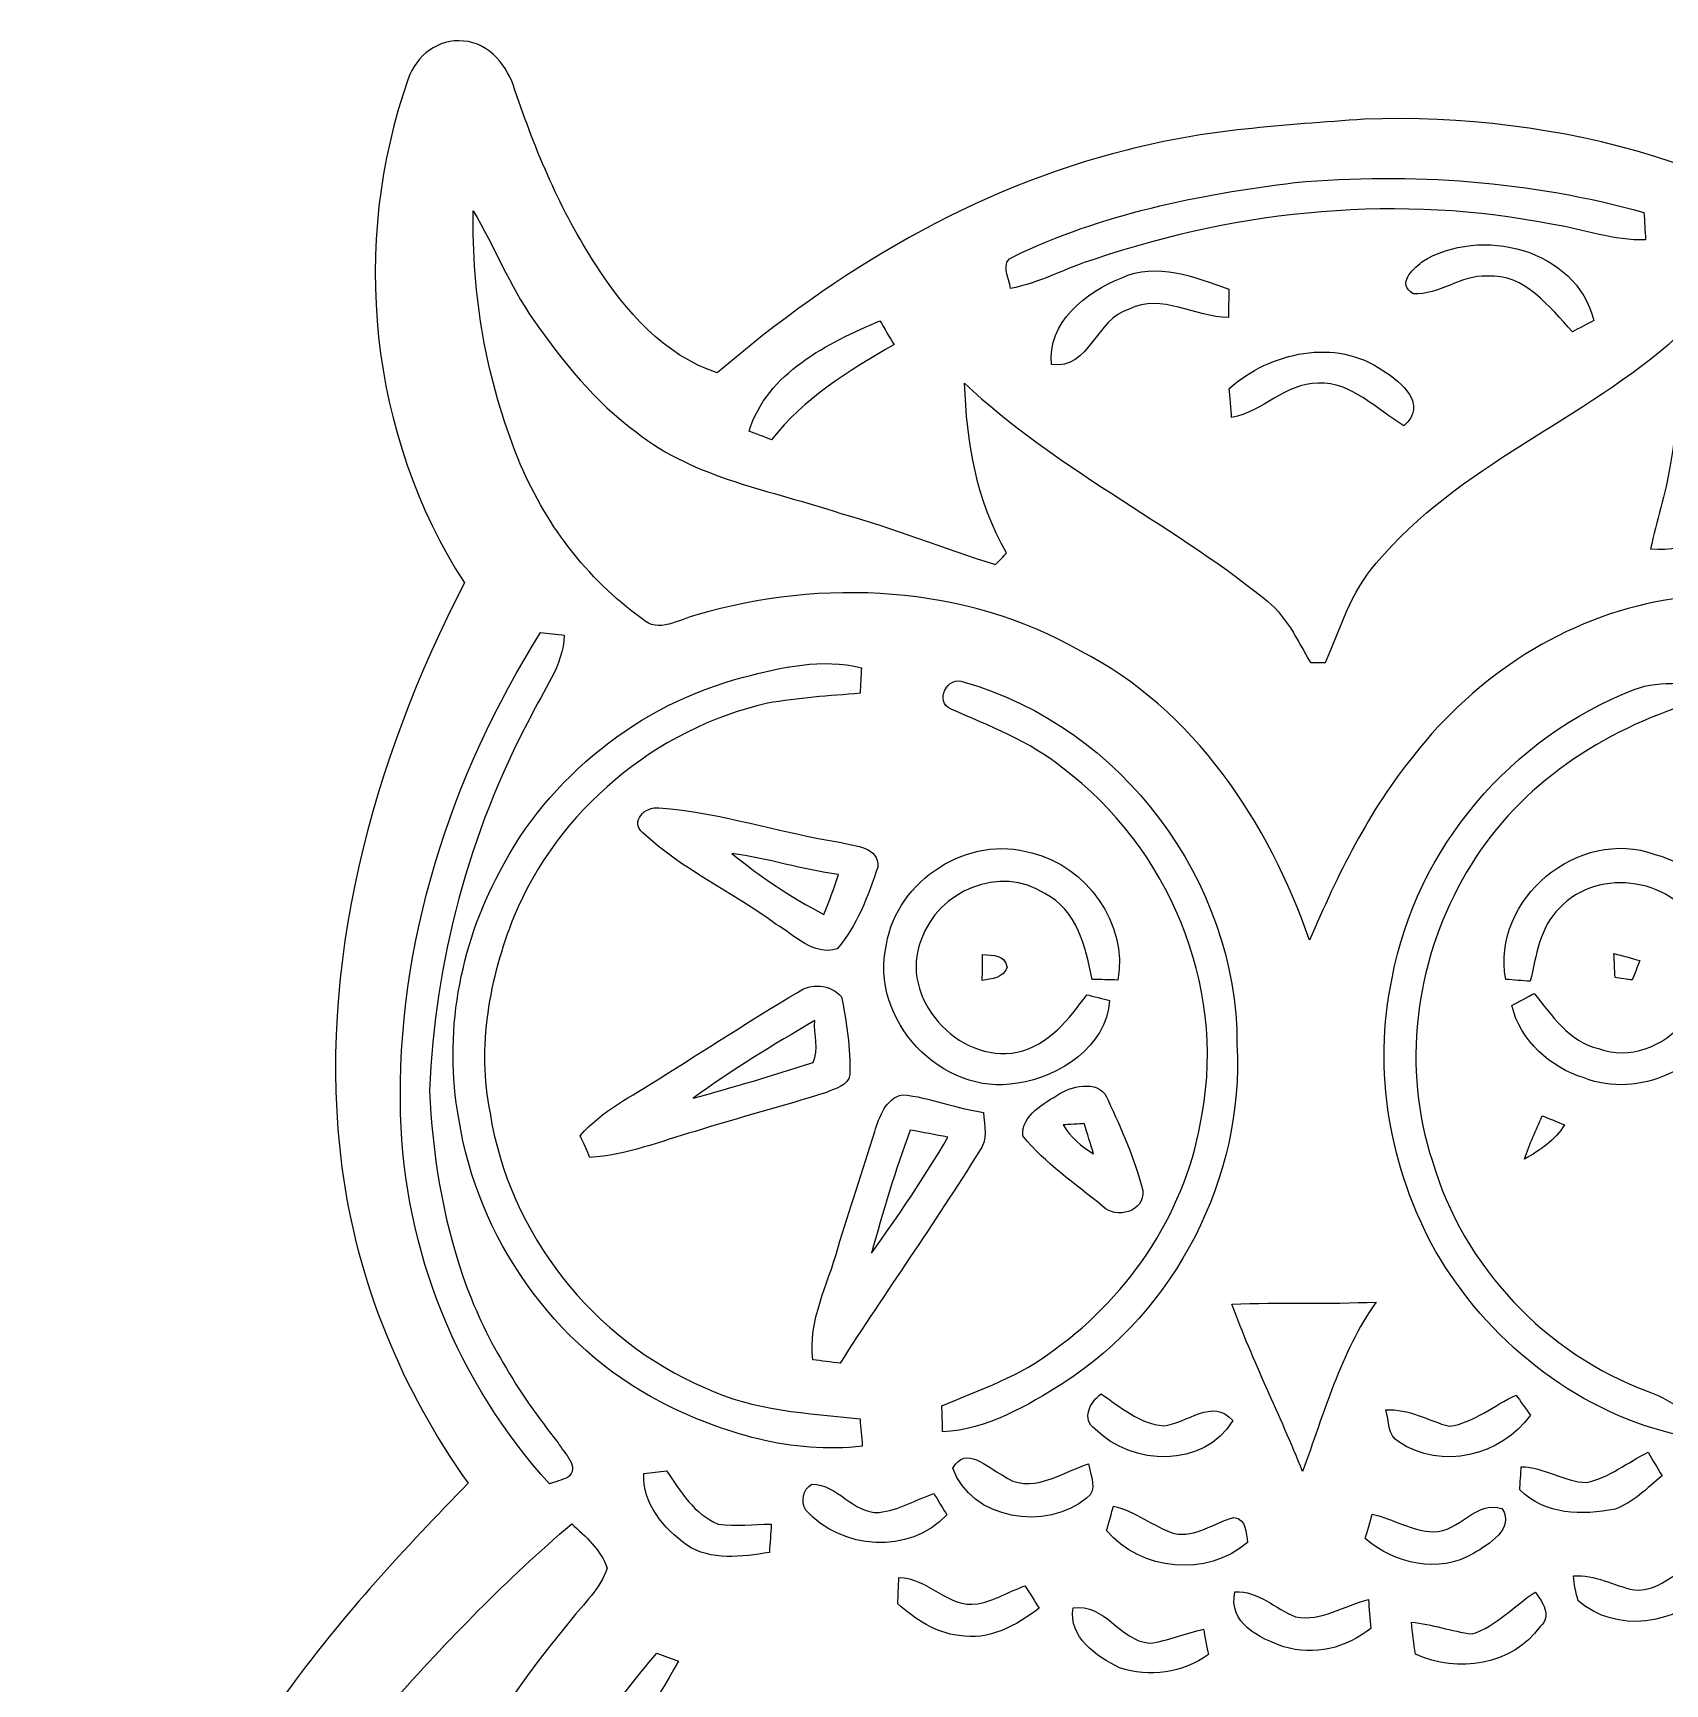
# Model space of a CAD drawing. Header units: centimetres. Extents: x -11.9 to 12.1, y -12.3 to 12.3.
# Drawn here: x 0.39 to 7.87, y 4.58 to 12.15 of the extents above; entities that cross this region are included whole.
import ezdxf

# ---------------------------------------------------------------- set-up
doc = ezdxf.new("R2010")
doc.units = ezdxf.units.CM
doc.header["$MEASUREMENT"] = 0
doc.layers.add('Camada 1', color=7, linetype='Continuous')

msp = doc.modelspace()

# ---------------------------------------------------------------- linework, layer by layer
at = {"layer": 'Camada 1', "color": 156}
for points, knots in [([(9.99208, 12.02407), (10.0337, 12.09745), (10.11344, 12.13802), (10.19562, 12.14684), (10.19562, 12.14684), (10.3251, 12.11297), (10.39142, 11.97645), (10.41717, 11.8558), (10.41717, 11.8558), (10.53816, 11.2783), (10.52264, 10.66447), (10.31451, 10.10814), (10.31451, 10.10814), (10.24113, 9.91834), (10.11166, 9.75888), (9.99808, 9.59237), (9.99808, 9.59237), (10.53923, 8.85966), (10.70609, 7.91104), (10.62389, 7.01886), (10.62389, 7.01886), (10.54135, 6.41809), (10.29334, 5.85964), (10.05487, 5.30859), (10.05487, 5.30859), (10.43869, 5.03555), (10.79253, 4.71382), (11.07086, 4.33246), (11.07086, 4.33246), (11.47903, 3.72779), (11.76301, 3.04446), (11.94082, 2.33785), (11.94082, 2.33785), (12.04701, 1.94451), (12.08546, 1.53563), (12.07206, 1.12888), (12.07206, 1.12888), (12.08298, 0.7059), (12.05971, 0.28222), (11.99198, -0.13582), (11.99198, -0.13582), (11.83852, -1.08479), (11.54994, -2.00518), (11.24761, -2.9157), (11.24761, -2.9157), (11.0437, -3.53342), (10.82321, -4.15042), (10.50254, -4.71874), (10.50254, -4.71874), (10.33568, -5.0052), (10.15434, -5.28284), (9.96984, -5.558), (9.96984, -5.558), (9.86508, -5.71958), (9.75995, -5.89033), (9.59696, -6.00004), (9.59696, -6.00004), (9.51971, -6.05189), (9.38318, -6.03496), (9.37224, -5.92561), (9.37224, -5.92561), (9.34261, -5.71923), (9.41422, -5.51814), (9.46009, -5.31988), (9.46009, -5.31988), (9.63789, -4.67818), (9.72819, -4.0146), (9.77018, -3.35138), (9.77018, -3.35138), (9.78923, -3.1891), (9.79382, -3.02577), (9.78923, -2.86278), (9.78923, -2.86278), (9.37648, -3.32705), (8.88576, -3.71934), (8.33861, -4.01389), (8.33861, -4.01389), (8.43104, -4.28096), (8.48042, -4.57059), (8.42081, -4.85069), (8.42081, -4.85069), (8.35907, -5.17031), (8.15622, -5.46559), (7.85705, -5.60458), (7.85705, -5.60458), (8.10823, -6.29813), (8.61306, -6.88552), (8.76158, -7.61929), (8.76158, -7.61929), (8.78662, -7.84825), (8.80745, -8.0973), (8.69562, -8.30826), (8.69562, -8.30826), (8.63847, -8.41974), (8.55486, -8.515), (8.47054, -8.60636), (8.47054, -8.60636), (8.74289, -9.0745), (9.0043, -9.57509), (9.04487, -10.12437), (9.04487, -10.12437), (9.07274, -10.45598), (8.90057, -10.8091), (8.5933, -10.95304), (8.5933, -10.95304), (8.45609, -11.01972), (8.3005, -10.98832), (8.15586, -10.97455), (8.15586, -10.97455), (8.12375, -11.29595), (8.06944, -11.63214), (7.87893, -11.90166), (7.87893, -11.90166), (7.7343, -12.10804), (7.48982, -12.25937), (7.23159, -12.23468), (7.23159, -12.23468), (6.89327, -12.21139), (6.6033, -11.98808), (6.40997, -11.72174), (6.40997, -11.72174), (6.21454, -11.45292), (6.13127, -11.11425), (6.15597, -10.78476), (6.15597, -10.78476), (5.95277, -10.79958), (5.73088, -10.76254), (5.58835, -10.60379), (5.58835, -10.60379), (5.32906, -10.34167), (5.28389, -9.94621), (5.27156, -9.5952), (5.27156, -9.5952), (5.26908, -9.38388), (5.27156, -9.17187), (5.30754, -8.96338), (5.30754, -8.96338), (5.08175, -8.91892), (4.86798, -8.77922), (4.79212, -8.55345), (4.79212, -8.55345), (4.62845, -8.08918), (4.72792, -7.58754), (4.79212, -7.11376), (4.79212, -7.11376), (4.86268, -6.6234), (4.99533, -6.13092), (4.94946, -5.63245), (4.94946, -5.63245), (4.8013, -5.48357), (4.63444, -5.34387), (4.54976, -5.14526), (4.54976, -5.14526), (4.41747, -4.89761), (4.445, -4.60728), (4.47498, -4.33882), (4.47498, -4.33882), (4.04883, -4.19347), (3.65794, -3.95887), (3.31152, -3.67276), (3.31152, -3.67276), (3.13055, -3.5373), (2.98555, -3.36196), (2.81657, -3.21274), (2.81657, -3.21274), (2.81657, -3.57964), (2.86032, -3.94582), (2.91182, -4.30883), (2.91182, -4.30883), (2.94428, -4.57799), (3.01519, -4.84187), (3.12561, -5.08952), (3.12561, -5.08952), (3.18947, -5.24756), (3.26743, -5.41796), (3.22721, -5.59223), (3.22721, -5.59223), (3.17465, -5.66561), (3.06175, -5.64549), (2.98874, -5.61764), (2.98874, -5.61764), (2.8007, -5.52414), (2.63735, -5.3848), (2.50119, -5.22569), (2.50119, -5.22569), (1.99036, -4.59705), (1.66122, -3.84668), (1.3864, -3.09104), (1.3864, -3.09104), (1.16981, -2.47015), (0.95037, -1.84996), (0.76729, -1.21849), (0.76729, -1.21849), (0.60713, -0.67062), (0.51435, -0.10583), (0.4572, 0.46107), (0.4572, 0.46107), (0.40957, 0.99764), (0.39051, 1.53987), (0.45826, 2.07539), (0.45826, 2.07539), (0.60218, 2.98626), (1.01988, 3.83611), (1.56986, 4.56952), (1.56986, 4.56952), (1.81327, 4.90431), (2.0962, 5.207), (2.38407, 5.50333), (2.38407, 5.50333), (2.08033, 5.9309), (1.87395, 6.42866), (1.80586, 6.94972), (1.80586, 6.94972), (1.68663, 7.87541), (1.94522, 8.80886), (2.36714, 9.628), (2.36714, 9.628), (1.9304, 10.30427), (1.84221, 11.18164), (2.1103, 11.93764), (2.1103, 11.93764), (2.14558, 12.04312), (2.2493, 12.12249), (2.36326, 12.11015), (2.36326, 12.11015), (2.48355, 12.10098), (2.56611, 11.99373), (2.59891, 11.88543), (2.59891, 11.88543), (2.69346, 11.60638), (2.80775, 11.33157), (2.97003, 11.08427), (2.97003, 11.08427), (3.10549, 10.87437), (3.28117, 10.67117), (3.52602, 10.58967), (3.52602, 10.58967), (4.06964, 11.05781), (4.70217, 11.43599), (5.40278, 11.61062), (5.40278, 11.61062), (5.75802, 11.70516), (6.12634, 11.72457), (6.49076, 11.75243), (6.49076, 11.75243), (7.3808, 11.78101), (8.31919, 11.54324), (8.98525, 10.92588), (8.98525, 10.92588), (9.06955, 10.84367), (9.1461, 10.75337), (9.23783, 10.67858), (9.23783, 10.67858), (9.40435, 10.84015), (9.55075, 11.02536), (9.64706, 11.23738), (9.64706, 11.23738), (9.76347, 11.49879), (9.83896, 11.7803), (9.99208, 12.02407)], [0, 0, 0, 0, 0.0151515, 0.0151515, 0.0151515, 0.0151515, 0.030303, 0.030303, 0.030303, 0.030303, 0.0454545, 0.0454545, 0.0454545, 0.0454545, 0.0606061, 0.0606061, 0.0606061, 0.0606061, 0.0757576, 0.0757576, 0.0757576, 0.0757576, 0.0909091, 0.0909091, 0.0909091, 0.0909091, 0.1060606, 0.1060606, 0.1060606, 0.1060606, 0.1212121, 0.1212121, 0.1212121, 0.1212121, 0.1363636, 0.1363636, 0.1363636, 0.1363636, 0.1515152, 0.1515152, 0.1515152, 0.1515152, 0.1666667, 0.1666667, 0.1666667, 0.1666667, 0.1818182, 0.1818182, 0.1818182, 0.1818182, 0.1969697, 0.1969697, 0.1969697, 0.1969697, 0.2121212, 0.2121212, 0.2121212, 0.2121212, 0.2272727, 0.2272727, 0.2272727, 0.2272727, 0.2424242, 0.2424242, 0.2424242, 0.2424242, 0.2575758, 0.2575758, 0.2575758, 0.2575758, 0.2727273, 0.2727273, 0.2727273, 0.2727273, 0.2878788, 0.2878788, 0.2878788, 0.2878788, 0.3030303, 0.3030303, 0.3030303, 0.3030303, 0.3181818, 0.3181818, 0.3181818, 0.3181818, 0.3333333, 0.3333333, 0.3333333, 0.3333333, 0.3484848, 0.3484848, 0.3484848, 0.3484848, 0.3636364, 0.3636364, 0.3636364, 0.3636364, 0.3787879, 0.3787879, 0.3787879, 0.3787879, 0.3939394, 0.3939394, 0.3939394, 0.3939394, 0.4090909, 0.4090909, 0.4090909, 0.4090909, 0.4242424, 0.4242424, 0.4242424, 0.4242424, 0.4393939, 0.4393939, 0.4393939, 0.4393939, 0.4545455, 0.4545455, 0.4545455, 0.4545455, 0.469697, 0.469697, 0.469697, 0.469697, 0.4848485, 0.4848485, 0.4848485, 0.4848485, 0.5, 0.5, 0.5, 0.5, 0.5151515, 0.5151515, 0.5151515, 0.5151515, 0.530303, 0.530303, 0.530303, 0.530303, 0.5454545, 0.5454545, 0.5454545, 0.5454545, 0.5606061, 0.5606061, 0.5606061, 0.5606061, 0.5757576, 0.5757576, 0.5757576, 0.5757576, 0.5909091, 0.5909091, 0.5909091, 0.5909091, 0.6060606, 0.6060606, 0.6060606, 0.6060606, 0.6212121, 0.6212121, 0.6212121, 0.6212121, 0.6363636, 0.6363636, 0.6363636, 0.6363636, 0.6515152, 0.6515152, 0.6515152, 0.6515152, 0.6666667, 0.6666667, 0.6666667, 0.6666667, 0.6818182, 0.6818182, 0.6818182, 0.6818182, 0.6969697, 0.6969697, 0.6969697, 0.6969697, 0.7121212, 0.7121212, 0.7121212, 0.7121212, 0.7272727, 0.7272727, 0.7272727, 0.7272727, 0.7424242, 0.7424242, 0.7424242, 0.7424242, 0.7575758, 0.7575758, 0.7575758, 0.7575758, 0.7727273, 0.7727273, 0.7727273, 0.7727273, 0.7878788, 0.7878788, 0.7878788, 0.7878788, 0.8030303, 0.8030303, 0.8030303, 0.8030303, 0.8181818, 0.8181818, 0.8181818, 0.8181818, 0.8333333, 0.8333333, 0.8333333, 0.8333333, 0.8484848, 0.8484848, 0.8484848, 0.8484848, 0.8636364, 0.8636364, 0.8636364, 0.8636364, 0.8787879, 0.8787879, 0.8787879, 0.8787879, 0.8939394, 0.8939394, 0.8939394, 0.8939394, 0.9090909, 0.9090909, 0.9090909, 0.9090909, 0.9242424, 0.9242424, 0.9242424, 0.9242424, 0.9393939, 0.9393939, 0.9393939, 0.9393939, 0.9545455, 0.9545455, 0.9545455, 0.9545455, 0.969697, 0.969697, 0.969697, 0.969697, 1, 1, 1, 1]), ([(4.88456, 11.12343), (4.88456, 11.12343), (4.88456, 11.12343), (4.88456, 11.12343), (4.88456, 11.12343), (4.81787, 11.10014), (4.86516, 11.02254), (4.86974, 10.97632), (4.86974, 10.97632), (5.00486, 11.00242), (5.12585, 11.07122), (5.25638, 11.11144), (5.25638, 11.11144), (5.92842, 11.33862), (6.65902, 11.40918), (7.35682, 11.26948), (7.35682, 11.26948), (7.49828, 11.24795), (7.63517, 11.1947), (7.78016, 11.19893), (7.78016, 11.19893), (7.77733, 11.2409), (7.77521, 11.28323), (7.77205, 11.32522), (7.77205, 11.32522), (7.2524, 11.46915), (6.70877, 11.51008), (6.1729, 11.46174), (6.1729, 11.46174), (5.73156, 11.40707), (5.28672, 11.31782), (4.88456, 11.12343)], [0, 0, 0, 0, 0.1111111, 0.1111111, 0.1111111, 0.1111111, 0.2222222, 0.2222222, 0.2222222, 0.2222222, 0.3333333, 0.3333333, 0.3333333, 0.3333333, 0.4444444, 0.4444444, 0.4444444, 0.4444444, 0.5555556, 0.5555556, 0.5555556, 0.5555556, 0.6666667, 0.6666667, 0.6666667, 0.6666667, 0.7777778, 0.7777778, 0.7777778, 0.7777778, 1, 1, 1, 1]), ([(2.40805, 11.33298), (2.40805, 11.33298), (2.40805, 11.33298), (2.40805, 11.33298), (2.40805, 11.33298), (2.39994, 10.94563), (2.46873, 10.55616), (2.61372, 10.19633), (2.61372, 10.19633), (2.73085, 9.90635), (2.927, 9.64706), (3.18135, 9.46361), (3.18135, 9.46361), (3.25649, 9.39376), (3.35068, 9.4622), (3.43252, 9.4809), (3.43252, 9.4809), (4.00861, 9.65059), (4.66054, 9.61777), (5.18865, 9.31686), (5.18865, 9.31686), (5.71183, 9.05016), (6.05084, 8.53193), (6.24028, 7.99076), (6.24028, 7.99076), (6.36834, 8.28921), (6.51121, 8.58519), (6.71829, 8.83778), (6.71829, 8.83778), (7.00051, 9.2015), (7.41257, 9.47173), (7.86977, 9.54827), (7.86977, 9.54827), (8.30545, 9.62589), (8.75417, 9.5391), (9.15987, 9.37436), (9.15987, 9.37436), (9.21561, 9.3412), (9.26394, 9.39447), (9.30804, 9.42269), (9.30804, 9.42269), (9.87989, 9.83896), (10.12684, 10.58827), (10.08873, 11.27372), (10.08873, 11.27372), (9.99771, 11.15094), (9.9568, 11.00067), (9.8739, 10.87261), (9.8739, 10.87261), (9.70385, 10.59532), (9.47702, 10.34133), (9.1881, 10.18504), (9.1881, 10.18504), (8.90481, 10.05733), (8.60283, 9.97761), (8.30615, 9.88836), (8.30615, 9.88836), (8.14069, 9.84391), (7.97772, 9.77265), (7.80308, 9.78358), (7.80308, 9.78358), (7.82742, 9.91199), (7.87364, 10.03546), (7.89233, 10.16494), (7.89233, 10.16494), (7.93009, 10.36037), (7.92127, 10.56004), (7.92833, 10.75795), (7.92833, 10.75795), (7.49652, 10.37237), (6.92219, 10.16881), (6.54578, 9.71761), (6.54578, 9.71761), (6.42902, 9.58814), (6.3814, 9.41846), (6.3126, 9.26288), (6.3126, 9.26288), (6.29532, 9.26288), (6.26109, 9.26253), (6.24416, 9.26253), (6.24416, 9.26253), (6.18384, 9.36837), (6.13056, 9.48302), (6.03003, 9.5578), (6.03003, 9.5578), (5.59118, 9.91093), (5.07083, 10.15365), (4.65912, 10.54276), (4.65912, 10.54276), (4.66831, 10.27324), (4.71416, 10.00089), (4.8521, 9.76524), (4.8521, 9.76524), (4.83941, 9.75183), (4.81434, 9.72537), (4.80165, 9.71197), (4.80165, 9.71197), (4.56388, 9.78464), (4.33246, 9.88025), (4.09222, 9.94656), (4.09222, 9.94656), (3.77472, 10.0524), (3.42511, 10.10496), (3.1556, 10.31769), (3.1556, 10.31769), (2.9665, 10.45774), (2.81622, 10.64189), (2.68286, 10.83415), (2.68286, 10.83415), (2.57315, 10.99008), (2.50506, 11.16965), (2.40805, 11.33298)], [0, 0, 0, 0, 0.0344828, 0.0344828, 0.0344828, 0.0344828, 0.0689655, 0.0689655, 0.0689655, 0.0689655, 0.1034483, 0.1034483, 0.1034483, 0.1034483, 0.137931, 0.137931, 0.137931, 0.137931, 0.1724138, 0.1724138, 0.1724138, 0.1724138, 0.2068966, 0.2068966, 0.2068966, 0.2068966, 0.2413793, 0.2413793, 0.2413793, 0.2413793, 0.2758621, 0.2758621, 0.2758621, 0.2758621, 0.3103448, 0.3103448, 0.3103448, 0.3103448, 0.3448276, 0.3448276, 0.3448276, 0.3448276, 0.3793103, 0.3793103, 0.3793103, 0.3793103, 0.4137931, 0.4137931, 0.4137931, 0.4137931, 0.4482759, 0.4482759, 0.4482759, 0.4482759, 0.4827586, 0.4827586, 0.4827586, 0.4827586, 0.5172414, 0.5172414, 0.5172414, 0.5172414, 0.5517241, 0.5517241, 0.5517241, 0.5517241, 0.5862069, 0.5862069, 0.5862069, 0.5862069, 0.6206897, 0.6206897, 0.6206897, 0.6206897, 0.6551724, 0.6551724, 0.6551724, 0.6551724, 0.6896552, 0.6896552, 0.6896552, 0.6896552, 0.7241379, 0.7241379, 0.7241379, 0.7241379, 0.7586207, 0.7586207, 0.7586207, 0.7586207, 0.7931034, 0.7931034, 0.7931034, 0.7931034, 0.8275862, 0.8275862, 0.8275862, 0.8275862, 0.862069, 0.862069, 0.862069, 0.862069, 0.8965517, 0.8965517, 0.8965517, 0.8965517, 0.9310345, 0.9310345, 0.9310345, 0.9310345, 1, 1, 1, 1]), ([(6.75534, 11.09909), (6.75534, 11.09909), (6.75534, 11.09909), (6.75534, 11.09909), (6.75534, 11.09909), (6.71089, 11.06064), (6.63857, 11.00032), (6.71512, 10.95269), (6.71512, 10.95269), (6.83472, 10.94457), (6.93313, 11.03947), (7.05379, 11.03347), (7.05379, 11.03347), (7.22736, 11.04441), (7.33918, 10.8913), (7.44502, 10.77841), (7.44502, 10.77841), (7.46936, 10.79112), (7.51804, 10.81722), (7.54238, 10.82992), (7.54238, 10.82992), (7.463, 11.15871), (7.02168, 11.26559), (6.75534, 11.09909)], [0, 0, 0, 0, 0.1428571, 0.1428571, 0.1428571, 0.1428571, 0.2857143, 0.2857143, 0.2857143, 0.2857143, 0.4285714, 0.4285714, 0.4285714, 0.4285714, 0.5714286, 0.5714286, 0.5714286, 0.5714286, 0.7142857, 0.7142857, 0.7142857, 0.7142857, 1, 1, 1, 1]), ([(5.37703, 11.0243), (5.37703, 11.0243), (5.37703, 11.0243), (5.37703, 11.0243), (5.37703, 11.0243), (5.21757, 10.96292), (5.03519, 10.81687), (5.05777, 10.62813), (5.05777, 10.62813), (5.23416, 10.60414), (5.25992, 10.8405), (5.41372, 10.88143), (5.41372, 10.88143), (5.5626, 10.95622), (5.71534, 10.84473), (5.86809, 10.84333), (5.86809, 10.84333), (5.8688, 10.87578), (5.87021, 10.94069), (5.87058, 10.97315), (5.87058, 10.97315), (5.71393, 11.02888), (5.54036, 11.1005), (5.37703, 11.0243)], [0, 0, 0, 0, 0.1428571, 0.1428571, 0.1428571, 0.1428571, 0.2857143, 0.2857143, 0.2857143, 0.2857143, 0.4285714, 0.4285714, 0.4285714, 0.4285714, 0.5714286, 0.5714286, 0.5714286, 0.5714286, 0.7142857, 0.7142857, 0.7142857, 0.7142857, 1, 1, 1, 1]), ([(3.67171, 10.32298), (3.67171, 10.32298), (3.67171, 10.32298), (3.67171, 10.32298), (3.67171, 10.32298), (3.69746, 10.31346), (3.74896, 10.2937), (3.77506, 10.28382), (3.77506, 10.28382), (3.92324, 10.47537), (4.13032, 10.59956), (4.33599, 10.7195), (4.33599, 10.7195), (4.31977, 10.74666), (4.28766, 10.80134), (4.27143, 10.82851), (4.27143, 10.82851), (4.0326, 10.72868), (3.75391, 10.58862), (3.67171, 10.32298)], [0, 0, 0, 0, 0.1666667, 0.1666667, 0.1666667, 0.1666667, 0.3333333, 0.3333333, 0.3333333, 0.3333333, 0.5, 0.5, 0.5, 0.5, 0.6666667, 0.6666667, 0.6666667, 0.6666667, 1, 1, 1, 1]), ([(5.87199, 10.51912), (5.87199, 10.51912), (5.87199, 10.51912), (5.87199, 10.51912), (5.87199, 10.51912), (5.8748, 10.48596), (5.8801, 10.41893), (5.88291, 10.38577), (5.88291, 10.38577), (6.0258, 10.41152), (6.1288, 10.54311), (6.27909, 10.5424), (6.27909, 10.5424), (6.43573, 10.55052), (6.54649, 10.41964), (6.67278, 10.34803), (6.67278, 10.34803), (6.7839, 10.44504), (6.66114, 10.5477), (6.57577, 10.60132), (6.57577, 10.60132), (6.35952, 10.75231), (6.06036, 10.68528), (5.87199, 10.51912)], [0, 0, 0, 0, 0.1428571, 0.1428571, 0.1428571, 0.1428571, 0.2857143, 0.2857143, 0.2857143, 0.2857143, 0.4285714, 0.4285714, 0.4285714, 0.4285714, 0.5714286, 0.5714286, 0.5714286, 0.5714286, 0.7142857, 0.7142857, 0.7142857, 0.7142857, 1, 1, 1, 1]), ([(2.07503, 7.19525), (2.07503, 7.19525), (2.07503, 7.19525), (2.07503, 7.19525), (2.07503, 7.19525), (2.0902, 6.57153), (2.3368, 5.96053), (2.75802, 5.5005), (2.75802, 5.5005), (2.77812, 5.50721), (2.81869, 5.52097), (2.8388, 5.52767), (2.8388, 5.52767), (2.90159, 5.58058), (2.82292, 5.6395), (2.79646, 5.68924), (2.79646, 5.68924), (2.61372, 5.91925), (2.45604, 6.1729), (2.36044, 6.45195), (2.36044, 6.45195), (2.26659, 6.72535), (2.22037, 7.01428), (2.20732, 7.30215), (2.20732, 7.30215), (2.23061, 7.89622), (2.38901, 8.48465), (2.66841, 9.00959), (2.66841, 9.00959), (2.72696, 9.13341), (2.8201, 9.24665), (2.82504, 9.38917), (2.82504, 9.38917), (2.79788, 9.392), (2.74389, 9.39729), (2.71673, 9.40011), (2.71673, 9.40011), (2.30399, 8.74501), (2.05387, 7.97348), (2.07503, 7.19525)], [0, 0, 0, 0, 0.0909091, 0.0909091, 0.0909091, 0.0909091, 0.1818182, 0.1818182, 0.1818182, 0.1818182, 0.2727273, 0.2727273, 0.2727273, 0.2727273, 0.3636364, 0.3636364, 0.3636364, 0.3636364, 0.4545455, 0.4545455, 0.4545455, 0.4545455, 0.5454545, 0.5454545, 0.5454545, 0.5454545, 0.6363636, 0.6363636, 0.6363636, 0.6363636, 0.7272727, 0.7272727, 0.7272727, 0.7272727, 0.8181818, 0.8181818, 0.8181818, 0.8181818, 1, 1, 1, 1]), ([(3.64559, 9.1955), (3.64559, 9.1955), (3.64559, 9.1955), (3.64559, 9.1955), (3.64559, 9.1955), (3.17005, 9.07308), (2.75132, 8.73971), (2.52764, 8.30226), (2.52764, 8.30226), (2.34385, 7.96077), (2.27153, 7.55614), (2.34138, 7.17373), (2.34138, 7.17373), (2.4278, 6.62975), (2.77495, 6.13127), (3.26531, 5.87587), (3.26531, 5.87587), (3.54824, 5.73298), (3.87103, 5.63455), (4.19064, 5.67372), (4.19064, 5.67372), (4.18711, 5.71534), (4.18358, 5.75663), (4.18041, 5.7979), (4.18041, 5.7979), (3.94017, 5.824), (3.69181, 5.83564), (3.46991, 5.94077), (3.46991, 5.94077), (2.95697, 6.15914), (2.57174, 6.64915), (2.48462, 7.20019), (2.48462, 7.20019), (2.42322, 7.50217), (2.48143, 7.81578), (2.59362, 8.09872), (2.59362, 8.09872), (2.7961, 8.58519), (3.24202, 8.95984), (3.75603, 9.07661), (3.75603, 9.07661), (3.89607, 9.10201), (4.03895, 9.11013), (4.18076, 9.12213), (4.18076, 9.12213), (4.18253, 9.16128), (4.18465, 9.20009), (4.18677, 9.2389), (4.18677, 9.2389), (4.00649, 9.2844), (3.82093, 9.24207), (3.64559, 9.1955)], [0, 0, 0, 0, 0.0714286, 0.0714286, 0.0714286, 0.0714286, 0.1428571, 0.1428571, 0.1428571, 0.1428571, 0.2142857, 0.2142857, 0.2142857, 0.2142857, 0.2857143, 0.2857143, 0.2857143, 0.2857143, 0.3571429, 0.3571429, 0.3571429, 0.3571429, 0.4285714, 0.4285714, 0.4285714, 0.4285714, 0.5, 0.5, 0.5, 0.5, 0.5714286, 0.5714286, 0.5714286, 0.5714286, 0.6428571, 0.6428571, 0.6428571, 0.6428571, 0.7142857, 0.7142857, 0.7142857, 0.7142857, 0.7857143, 0.7857143, 0.7857143, 0.7857143, 0.8571429, 0.8571429, 0.8571429, 0.8571429, 1, 1, 1, 1]), ([(4.59739, 9.05016), (4.59739, 9.05016), (4.59739, 9.05016), (4.59739, 9.05016), (4.59739, 9.05016), (4.77378, 8.97149), (4.95793, 8.90269), (5.10962, 8.77887), (5.10962, 8.77887), (5.5894, 8.4208), (5.85716, 7.78827), (5.74781, 7.19596), (5.74781, 7.19596), (5.68147, 6.76205), (5.4243, 6.36905), (5.06942, 6.11433), (5.06942, 6.11433), (4.91666, 5.99475), (4.73109, 5.93372), (4.55541, 5.85786), (4.55541, 5.85786), (4.55612, 5.82824), (4.55789, 5.76826), (4.55858, 5.73829), (4.55858, 5.73829), (4.7632, 5.75062), (4.94524, 5.85681), (5.1142, 5.9637), (5.1142, 5.9637), (5.62609, 6.2932), (5.94077, 6.90633), (5.90761, 7.51451), (5.90761, 7.51451), (5.90973, 8.26028), (5.37562, 8.97008), (4.65771, 9.17363), (4.65771, 9.17363), (4.58187, 9.20855), (4.51731, 9.08155), (4.59739, 9.05016)], [0, 0, 0, 0, 0.0909091, 0.0909091, 0.0909091, 0.0909091, 0.1818182, 0.1818182, 0.1818182, 0.1818182, 0.2727273, 0.2727273, 0.2727273, 0.2727273, 0.3636364, 0.3636364, 0.3636364, 0.3636364, 0.4545455, 0.4545455, 0.4545455, 0.4545455, 0.5454545, 0.5454545, 0.5454545, 0.5454545, 0.6363636, 0.6363636, 0.6363636, 0.6363636, 0.7272727, 0.7272727, 0.7272727, 0.7272727, 0.8181818, 0.8181818, 0.8181818, 0.8181818, 1, 1, 1, 1]), ([(7.72795, 9.13941), (7.72795, 9.13941), (7.72795, 9.13941), (7.72795, 9.13941), (7.72795, 9.13941), (7.16774, 8.92351), (6.72711, 8.41127), (6.61882, 7.8179), (6.61882, 7.8179), (6.52744, 7.39527), (6.60822, 6.94372), (6.81708, 6.56731), (6.81708, 6.56731), (7.05343, 6.16338), (7.44607, 5.84164), (7.90468, 5.73051), (7.90468, 5.73051), (7.91951, 5.75522), (7.94948, 5.8046), (7.9643, 5.8293), (7.9643, 5.8293), (7.91104, 5.8688), (7.85318, 5.90091), (7.79144, 5.92384), (7.79144, 5.92384), (7.3226, 6.09528), (6.94265, 6.49958), (6.80295, 6.97934), (6.80295, 6.97934), (6.66326, 7.40304), (6.72253, 7.87964), (6.93949, 8.26698), (6.93949, 8.26698), (7.14587, 8.64658), (7.51346, 8.91433), (7.91739, 9.05333), (7.91739, 9.05333), (7.91951, 9.09178), (7.92161, 9.13024), (7.92444, 9.16869), (7.92444, 9.16869), (7.85812, 9.16587), (7.79003, 9.16446), (7.72795, 9.13941)], [0, 0, 0, 0, 0.0833333, 0.0833333, 0.0833333, 0.0833333, 0.1666667, 0.1666667, 0.1666667, 0.1666667, 0.25, 0.25, 0.25, 0.25, 0.3333333, 0.3333333, 0.3333333, 0.3333333, 0.4166667, 0.4166667, 0.4166667, 0.4166667, 0.5, 0.5, 0.5, 0.5, 0.5833333, 0.5833333, 0.5833333, 0.5833333, 0.6666667, 0.6666667, 0.6666667, 0.6666667, 0.75, 0.75, 0.75, 0.75, 0.8333333, 0.8333333, 0.8333333, 0.8333333, 1, 1, 1, 1]), ([(3.25895, 8.59719), (3.25895, 8.59719), (3.25895, 8.59719), (3.25895, 8.59719), (3.25895, 8.59719), (3.19617, 8.60565), (3.12313, 8.5351), (3.18523, 8.48254), (3.18523, 8.48254), (3.36656, 8.31426), (3.59728, 8.20949), (3.79659, 8.06379), (3.79659, 8.06379), (3.8816, 8.01299), (3.96592, 7.9195), (4.07528, 7.9509), (4.07528, 7.9509), (4.16701, 8.05709), (4.21781, 8.19467), (4.26154, 8.32626), (4.26154, 8.32626), (4.26826, 8.41869), (4.15854, 8.42256), (4.09363, 8.43844), (4.09363, 8.43844), (3.81423, 8.4843), (3.54153, 8.57603), (3.25895, 8.59719)], [0, 0, 0, 0, 0.125, 0.125, 0.125, 0.125, 0.25, 0.25, 0.25, 0.25, 0.375, 0.375, 0.375, 0.375, 0.5, 0.5, 0.5, 0.5, 0.625, 0.625, 0.625, 0.625, 0.75, 0.75, 0.75, 0.75, 1, 1, 1, 1]), ([(4.30142, 7.97101), (4.30142, 7.97101), (4.30142, 7.97101), (4.30142, 7.97101), (4.30142, 7.97101), (4.21957, 7.62847), (4.55507, 7.27357), (4.90114, 7.33565), (4.90114, 7.33565), (5.09551, 7.36706), (5.30895, 7.50181), (5.32411, 7.71525), (5.32411, 7.71525), (5.29766, 7.72195), (5.24544, 7.73499), (5.21935, 7.74135), (5.21935, 7.74135), (5.13749, 7.62916), (5.04365, 7.50922), (4.90007, 7.47818), (4.90007, 7.47818), (4.6295, 7.42456), (4.35292, 7.73007), (4.46088, 7.99288), (4.46088, 7.99288), (4.53531, 8.21548), (4.82458, 8.34072), (5.02673, 8.20455), (5.02673, 8.20455), (5.17594, 8.13152), (5.2137, 7.95972), (5.24369, 7.81156), (5.24369, 7.81156), (5.28284, 7.81049), (5.322, 7.80979), (5.36187, 7.80873), (5.36187, 7.80873), (5.41019, 8.06484), (5.21687, 8.3319), (4.9671, 8.39082), (4.9671, 8.39082), (4.67818, 8.47795), (4.34974, 8.26769), (4.30142, 7.97101)], [0, 0, 0, 0, 0.0833333, 0.0833333, 0.0833333, 0.0833333, 0.1666667, 0.1666667, 0.1666667, 0.1666667, 0.25, 0.25, 0.25, 0.25, 0.3333333, 0.3333333, 0.3333333, 0.3333333, 0.4166667, 0.4166667, 0.4166667, 0.4166667, 0.5, 0.5, 0.5, 0.5, 0.5833333, 0.5833333, 0.5833333, 0.5833333, 0.6666667, 0.6666667, 0.6666667, 0.6666667, 0.75, 0.75, 0.75, 0.75, 0.8333333, 0.8333333, 0.8333333, 0.8333333, 1, 1, 1, 1]), ([(7.13916, 7.81156), (7.13916, 7.81156), (7.13916, 7.81156), (7.13916, 7.81156), (7.13916, 7.81156), (7.17656, 7.80873), (7.21395, 7.80591), (7.2517, 7.80274), (7.2517, 7.80274), (7.2792, 7.91915), (7.29402, 8.05003), (7.38504, 8.13752), (7.38504, 8.13752), (7.55931, 8.33084), (7.93255, 8.27722), (8.02498, 8.02534), (8.02498, 8.02534), (8.16997, 7.75122), (7.85354, 7.38611), (7.56391, 7.49511), (7.56391, 7.49511), (7.42914, 7.52544), (7.35083, 7.64716), (7.27004, 7.7477), (7.27004, 7.7477), (7.24429, 7.73358), (7.19278, 7.70573), (7.16704, 7.6916), (7.16704, 7.6916), (7.20583, 7.53004), (7.34342, 7.40867), (7.49828, 7.35999), (7.49828, 7.35999), (7.74982, 7.26263), (8.0465, 7.40516), (8.15657, 7.64433), (8.15657, 7.64433), (8.29768, 7.92691), (8.12977, 8.30473), (7.82284, 8.38411), (7.82284, 8.38411), (7.47465, 8.51217), (7.07143, 8.1795), (7.13916, 7.81156)], [0, 0, 0, 0, 0.0833333, 0.0833333, 0.0833333, 0.0833333, 0.1666667, 0.1666667, 0.1666667, 0.1666667, 0.25, 0.25, 0.25, 0.25, 0.3333333, 0.3333333, 0.3333333, 0.3333333, 0.4166667, 0.4166667, 0.4166667, 0.4166667, 0.5, 0.5, 0.5, 0.5, 0.5833333, 0.5833333, 0.5833333, 0.5833333, 0.6666667, 0.6666667, 0.6666667, 0.6666667, 0.75, 0.75, 0.75, 0.75, 0.8333333, 0.8333333, 0.8333333, 0.8333333, 1, 1, 1, 1]), ([(3.59233, 8.38905), (3.75742, 8.36577), (3.91688, 8.31426), (4.08233, 8.29239), (4.08233, 8.29239), (4.06152, 8.23066), (4.03895, 8.16927), (4.0146, 8.10894), (4.0146, 8.10894), (3.86432, 8.18656), (3.72356, 8.28216), (3.59233, 8.38905)], [0, 0, 0, 0, 0.25, 0.25, 0.25, 0.25, 0.5, 0.5, 0.5, 0.5, 1, 1, 1, 1]), ([(4.74169, 7.9262), (4.74169, 7.9262), (4.74169, 7.9262), (4.74169, 7.9262), (4.74169, 7.9262), (4.74098, 7.88634), (4.74062, 7.84613), (4.74062, 7.80591), (4.74062, 7.80591), (4.78437, 7.81437), (4.83551, 7.81649), (4.85386, 7.86587), (4.85386, 7.86587), (4.84681, 7.92726), (4.78825, 7.92127), (4.74169, 7.9262)], [0, 0, 0, 0, 0.2, 0.2, 0.2, 0.2, 0.4, 0.4, 0.4, 0.4, 0.6, 0.6, 0.6, 0.6, 1, 1, 1, 1]), ([(7.63517, 7.92973), (7.63517, 7.92973), (7.63517, 7.92973), (7.63517, 7.92973), (7.63517, 7.92973), (7.63656, 7.89305), (7.63834, 7.85636), (7.64046, 7.81967), (7.64046, 7.81967), (7.66022, 7.81685), (7.69902, 7.81156), (7.71877, 7.80908), (7.71877, 7.80908), (7.73007, 7.83872), (7.74206, 7.86835), (7.75404, 7.89763), (7.75404, 7.89763), (7.71418, 7.90927), (7.67467, 7.9195), (7.63517, 7.92973)], [0, 0, 0, 0, 0.1666667, 0.1666667, 0.1666667, 0.1666667, 0.3333333, 0.3333333, 0.3333333, 0.3333333, 0.5, 0.5, 0.5, 0.5, 0.6666667, 0.6666667, 0.6666667, 0.6666667, 1, 1, 1, 1]), ([(3.25966, 7.35682), (3.25966, 7.35682), (3.25966, 7.35682), (3.25966, 7.35682), (3.25966, 7.35682), (3.13548, 7.27463), (2.99544, 7.21113), (2.89806, 7.09507), (2.89806, 7.09507), (2.909, 7.07036), (2.93158, 7.02062), (2.94252, 6.99593), (2.94252, 6.99593), (3.10973, 7.0051), (3.26565, 7.07073), (3.42477, 7.11553), (3.42477, 7.11553), (3.62444, 7.17832), (3.82729, 7.23087), (4.0266, 7.29402), (4.0266, 7.29402), (4.0661, 7.31202), (4.12715, 7.32296), (4.13278, 7.37588), (4.13278, 7.37588), (4.13666, 7.49511), (4.11938, 7.61541), (4.09504, 7.73148), (4.09504, 7.73148), (4.04495, 7.78968), (3.95427, 7.79638), (3.89361, 7.75229), (3.89361, 7.75229), (3.67946, 7.62528), (3.47132, 7.48805), (3.25966, 7.35682)], [0, 0, 0, 0, 0.1, 0.1, 0.1, 0.1, 0.2, 0.2, 0.2, 0.2, 0.3, 0.3, 0.3, 0.3, 0.4, 0.4, 0.4, 0.4, 0.5, 0.5, 0.5, 0.5, 0.6, 0.6, 0.6, 0.6, 0.7, 0.7, 0.7, 0.7, 0.8, 0.8, 0.8, 0.8, 1, 1, 1, 1]), ([(3.41558, 7.26722), (3.59339, 7.39739), (3.78249, 7.5117), (3.97262, 7.62282), (3.97262, 7.62282), (3.96875, 7.56002), (3.99345, 7.48982), (3.96521, 7.43126), (3.96521, 7.43126), (3.78354, 7.37164), (3.59974, 7.31801), (3.41558, 7.26722)], [0, 0, 0, 0, 0.25, 0.25, 0.25, 0.25, 0.5, 0.5, 0.5, 0.5, 1, 1, 1, 1]), ([(5.09588, 7.28839), (5.09588, 7.28839), (5.09588, 7.28839), (5.09588, 7.28839), (5.09588, 7.28839), (5.02496, 7.24393), (4.91949, 7.19172), (4.92583, 7.09436), (4.92583, 7.09436), (5.02884, 6.96877), (5.16607, 6.87528), (5.29166, 6.77333), (5.29166, 6.77333), (5.35128, 6.70913), (5.48852, 6.74828), (5.47546, 6.84494), (5.47546, 6.84494), (5.43877, 6.98782), (5.37915, 7.12435), (5.31705, 7.25769), (5.31705, 7.25769), (5.28708, 7.35083), (5.16042, 7.32895), (5.09588, 7.28839)], [0, 0, 0, 0, 0.1428571, 0.1428571, 0.1428571, 0.1428571, 0.2857143, 0.2857143, 0.2857143, 0.2857143, 0.4285714, 0.4285714, 0.4285714, 0.4285714, 0.5714286, 0.5714286, 0.5714286, 0.5714286, 0.7142857, 0.7142857, 0.7142857, 0.7142857, 1, 1, 1, 1]), ([(4.24744, 7.11446), (4.24744, 7.11446), (4.24744, 7.11446), (4.24744, 7.11446), (4.24744, 7.11446), (4.19452, 6.93454), (4.13032, 6.75852), (4.07846, 6.57859), (4.07846, 6.57859), (4.03224, 6.41066), (3.94158, 6.2491), (3.9638, 6.06953), (3.9638, 6.06953), (4.00507, 6.06354), (4.04705, 6.05825), (4.08905, 6.0533), (4.08905, 6.0533), (4.29648, 6.37928), (4.52191, 6.69395), (4.72546, 7.02274), (4.72546, 7.02274), (4.76815, 7.0739), (4.74944, 7.14199), (4.74591, 7.20195), (4.74591, 7.20195), (4.61997, 7.22066), (4.50074, 7.27145), (4.37444, 7.28345), (4.37444, 7.28345), (4.29682, 7.26615), (4.26931, 7.18078), (4.24744, 7.11446)], [0, 0, 0, 0, 0.1111111, 0.1111111, 0.1111111, 0.1111111, 0.2222222, 0.2222222, 0.2222222, 0.2222222, 0.3333333, 0.3333333, 0.3333333, 0.3333333, 0.4444444, 0.4444444, 0.4444444, 0.4444444, 0.5555556, 0.5555556, 0.5555556, 0.5555556, 0.6666667, 0.6666667, 0.6666667, 0.6666667, 0.7777778, 0.7777778, 0.7777778, 0.7777778, 1, 1, 1, 1]), ([(7.30673, 7.18677), (7.30673, 7.18677), (7.30673, 7.18677), (7.30673, 7.18677), (7.30673, 7.18677), (7.27709, 7.12187), (7.24851, 7.0559), (7.22453, 6.98853), (7.22453, 6.98853), (7.29543, 7.02802), (7.36494, 7.07424), (7.40833, 7.14516), (7.40833, 7.14516), (7.3741, 7.15926), (7.34024, 7.17337), (7.30673, 7.18677)], [0, 0, 0, 0, 0.2, 0.2, 0.2, 0.2, 0.4, 0.4, 0.4, 0.4, 0.6, 0.6, 0.6, 0.6, 1, 1, 1, 1]), ([(4.41042, 7.12116), (4.46792, 7.11059), (4.52542, 7.09999), (4.58294, 7.08871), (4.58294, 7.08871), (4.4764, 6.90527), (4.35609, 6.72994), (4.23298, 6.55708), (4.23298, 6.55708), (4.28449, 6.74722), (4.34162, 6.93632), (4.41042, 7.12116)], [0, 0, 0, 0, 0.25, 0.25, 0.25, 0.25, 0.5, 0.5, 0.5, 0.5, 1, 1, 1, 1]), ([(5.11104, 7.1448), (5.13537, 7.14657), (5.18371, 7.1494), (5.20805, 7.15081), (5.20805, 7.15081), (5.22216, 7.10494), (5.23662, 7.05872), (5.25003, 7.0125), (5.25003, 7.0125), (5.19394, 7.04603), (5.14456, 7.08871), (5.11104, 7.1448)], [0, 0, 0, 0, 0.25, 0.25, 0.25, 0.25, 0.5, 0.5, 0.5, 0.5, 1, 1, 1, 1]), ([(5.88398, 6.32459), (5.88398, 6.32459), (5.88398, 6.32459), (5.88398, 6.32459), (5.88398, 6.32459), (5.97887, 6.0639), (6.10551, 5.81554), (6.20781, 5.55766), (6.20781, 5.55766), (6.30624, 5.82188), (6.38069, 6.10022), (6.54507, 6.33377), (6.54507, 6.33377), (6.32495, 6.32354), (6.10446, 6.33236), (5.88398, 6.32459)], [0, 0, 0, 0, 0.2, 0.2, 0.2, 0.2, 0.4, 0.4, 0.4, 0.4, 0.6, 0.6, 0.6, 0.6, 1, 1, 1, 1]), ([(5.2578, 5.75168), (5.2578, 5.75168), (5.2578, 5.75168), (5.2578, 5.75168), (5.2578, 5.75168), (5.42571, 5.58163), (5.75592, 5.57072), (5.88822, 5.79049), (5.88822, 5.79049), (5.79649, 5.89845), (5.67796, 5.77566), (5.57106, 5.76721), (5.57106, 5.76721), (5.45994, 5.77532), (5.3735, 5.85399), (5.28496, 5.9129), (5.28496, 5.9129), (5.23487, 5.87516), (5.19219, 5.7979), (5.2578, 5.75168)], [0, 0, 0, 0, 0.1666667, 0.1666667, 0.1666667, 0.1666667, 0.3333333, 0.3333333, 0.3333333, 0.3333333, 0.5, 0.5, 0.5, 0.5, 0.6666667, 0.6666667, 0.6666667, 0.6666667, 1, 1, 1, 1]), ([(6.88162, 5.76438), (6.88162, 5.76438), (6.88162, 5.76438), (6.88162, 5.76438), (6.88162, 5.76438), (6.7839, 5.78872), (6.69466, 5.84763), (6.58988, 5.83917), (6.58988, 5.83917), (6.60541, 5.79049), (6.59518, 5.72065), (6.64951, 5.69312), (6.64951, 5.69312), (6.84106, 5.56153), (7.12116, 5.62821), (7.25204, 5.81518), (7.25204, 5.81518), (7.23582, 5.83812), (7.20302, 5.88432), (7.18677, 5.90727), (7.18677, 5.90727), (7.08377, 5.8621), (6.99557, 5.78061), (6.88162, 5.76438)], [0, 0, 0, 0, 0.1428571, 0.1428571, 0.1428571, 0.1428571, 0.2857143, 0.2857143, 0.2857143, 0.2857143, 0.4285714, 0.4285714, 0.4285714, 0.4285714, 0.5714286, 0.5714286, 0.5714286, 0.5714286, 0.7142857, 0.7142857, 0.7142857, 0.7142857, 1, 1, 1, 1]), ([(4.60621, 5.57247), (4.60621, 5.57247), (4.60621, 5.57247), (4.60621, 5.57247), (4.60621, 5.57247), (4.68558, 5.33717), (5.03624, 5.28072), (5.21828, 5.4356), (5.21828, 5.4356), (5.27332, 5.47122), (5.23416, 5.54284), (5.22746, 5.59223), (5.22746, 5.59223), (5.10258, 5.55271), (4.95864, 5.44476), (4.83305, 5.54073), (4.83305, 5.54073), (4.7632, 5.57564), (4.66231, 5.68006), (4.60621, 5.57247)], [0, 0, 0, 0, 0.1666667, 0.1666667, 0.1666667, 0.1666667, 0.3333333, 0.3333333, 0.3333333, 0.3333333, 0.5, 0.5, 0.5, 0.5, 0.6666667, 0.6666667, 0.6666667, 0.6666667, 1, 1, 1, 1]), ([(7.50922, 5.5065), (7.50922, 5.5065), (7.50922, 5.5065), (7.50922, 5.5065), (7.50922, 5.5065), (7.40587, 5.51039), (7.31519, 5.57705), (7.21006, 5.57917), (7.21006, 5.57917), (7.20865, 5.55271), (7.20514, 5.50016), (7.20336, 5.4737), (7.20336, 5.4737), (7.31943, 5.35798), (7.48875, 5.35481), (7.6401, 5.38551), (7.6401, 5.38551), (7.72442, 5.41443), (7.78722, 5.48216), (7.85529, 5.53685), (7.85529, 5.53685), (7.83378, 5.57354), (7.81261, 5.60987), (7.7918, 5.6462), (7.7918, 5.6462), (7.69796, 5.59964), (7.6133, 5.52908), (7.50922, 5.5065)], [0, 0, 0, 0, 0.125, 0.125, 0.125, 0.125, 0.25, 0.25, 0.25, 0.25, 0.375, 0.375, 0.375, 0.375, 0.5, 0.5, 0.5, 0.5, 0.625, 0.625, 0.625, 0.625, 0.75, 0.75, 0.75, 0.75, 1, 1, 1, 1]), ([(3.18981, 5.54813), (3.18981, 5.54813), (3.18981, 5.54813), (3.18981, 5.54813), (3.18981, 5.54813), (3.1824, 5.4109), (3.28048, 5.2966), (3.38561, 5.22111), (3.38561, 5.22111), (3.49744, 5.14631), (3.6396, 5.16712), (3.76485, 5.18653), (3.76485, 5.18653), (3.76765, 5.22958), (3.77084, 5.27261), (3.77367, 5.31566), (3.77367, 5.31566), (3.69252, 5.31671), (3.61068, 5.30401), (3.5306, 5.31671), (3.5306, 5.31671), (3.42053, 5.36081), (3.35704, 5.46698), (3.29388, 5.56083), (3.29388, 5.56083), (3.25895, 5.55659), (3.22438, 5.55237), (3.18981, 5.54813)], [0, 0, 0, 0, 0.125, 0.125, 0.125, 0.125, 0.25, 0.25, 0.25, 0.25, 0.375, 0.375, 0.375, 0.375, 0.5, 0.5, 0.5, 0.5, 0.625, 0.625, 0.625, 0.625, 0.75, 0.75, 0.75, 0.75, 1, 1, 1, 1]), ([(3.95993, 5.49875), (3.95993, 5.49875), (3.95993, 5.49875), (3.95993, 5.49875), (3.95993, 5.49875), (3.91548, 5.47475), (3.90947, 5.42149), (3.93135, 5.37951), (3.93135, 5.37951), (4.09468, 5.19923), (4.40655, 5.17384), (4.57729, 5.35869), (4.57729, 5.35869), (4.56282, 5.38302), (4.53319, 5.43243), (4.51838, 5.45677), (4.51838, 5.45677), (4.43511, 5.42712), (4.35645, 5.37951), (4.2672, 5.36963), (4.2672, 5.36963), (4.14689, 5.36468), (4.07704, 5.50016), (3.95993, 5.49875)], [0, 0, 0, 0, 0.1428571, 0.1428571, 0.1428571, 0.1428571, 0.2857143, 0.2857143, 0.2857143, 0.2857143, 0.4285714, 0.4285714, 0.4285714, 0.4285714, 0.5714286, 0.5714286, 0.5714286, 0.5714286, 0.7142857, 0.7142857, 0.7142857, 0.7142857, 1, 1, 1, 1]), ([(5.34175, 5.39925), (5.34175, 5.39925), (5.34175, 5.39925), (5.34175, 5.39925), (5.34175, 5.39925), (5.334, 5.37138), (5.31812, 5.31566), (5.31035, 5.28778), (5.31035, 5.28778), (5.4684, 5.09834), (5.76826, 5.0733), (5.95629, 5.23168), (5.95629, 5.23168), (5.94783, 5.27649), (5.95347, 5.33893), (5.8935, 5.3467), (5.8935, 5.3467), (5.80248, 5.322), (5.71782, 5.25356), (5.61974, 5.27368), (5.61974, 5.27368), (5.52272, 5.30613), (5.44194, 5.37491), (5.34175, 5.39925)], [0, 0, 0, 0, 0.1428571, 0.1428571, 0.1428571, 0.1428571, 0.2857143, 0.2857143, 0.2857143, 0.2857143, 0.4285714, 0.4285714, 0.4285714, 0.4285714, 0.5714286, 0.5714286, 0.5714286, 0.5714286, 0.7142857, 0.7142857, 0.7142857, 0.7142857, 1, 1, 1, 1]), ([(6.80861, 5.28038), (6.80861, 5.28038), (6.80861, 5.28038), (6.80861, 5.28038), (6.80861, 5.28038), (6.70984, 5.2846), (6.62269, 5.33964), (6.5278, 5.36222), (6.5278, 5.36222), (6.51968, 5.334), (6.50346, 5.2779), (6.49534, 5.24968), (6.49534, 5.24968), (6.63187, 5.13467), (6.83153, 5.08706), (6.99206, 5.1823), (6.99206, 5.1823), (7.06013, 5.22357), (7.18255, 5.2959), (7.12187, 5.38761), (7.12187, 5.38761), (7.00405, 5.42642), (6.92431, 5.28002), (6.80861, 5.28038)], [0, 0, 0, 0, 0.1428571, 0.1428571, 0.1428571, 0.1428571, 0.2857143, 0.2857143, 0.2857143, 0.2857143, 0.4285714, 0.4285714, 0.4285714, 0.4285714, 0.5714286, 0.5714286, 0.5714286, 0.5714286, 0.7142857, 0.7142857, 0.7142857, 0.7142857, 1, 1, 1, 1]), ([(2.03129, 4.49367), (2.03129, 4.49367), (2.03129, 4.49367), (2.03129, 4.49367), (2.03129, 4.49367), (1.59244, 3.97369), (1.20049, 3.38912), (1.02975, 2.72238), (1.02975, 2.72238), (0.98212, 2.52942), (0.93556, 2.32127), (1.00153, 2.12653), (1.00153, 2.12653), (1.01282, 2.07856), (1.05728, 2.05034), (1.08902, 2.01541), (1.08902, 2.01541), (1.19873, 2.07751), (1.31621, 2.13888), (1.38818, 2.24683), (1.38818, 2.24683), (1.47496, 2.37842), (1.52964, 2.52764), (1.59985, 2.66805), (1.59985, 2.66805), (1.95791, 3.43393), (2.3054, 4.22098), (2.85326, 4.87432), (2.85326, 4.87432), (2.91253, 4.95194), (2.99154, 5.02038), (3.02153, 5.11527), (3.02153, 5.11527), (2.99225, 5.19959), (2.92347, 5.25992), (2.85891, 5.31741), (2.85891, 5.31741), (2.56258, 5.06448), (2.28988, 4.78472), (2.03129, 4.49367)], [0, 0, 0, 0, 0.0909091, 0.0909091, 0.0909091, 0.0909091, 0.1818182, 0.1818182, 0.1818182, 0.1818182, 0.2727273, 0.2727273, 0.2727273, 0.2727273, 0.3636364, 0.3636364, 0.3636364, 0.3636364, 0.4545455, 0.4545455, 0.4545455, 0.4545455, 0.5454545, 0.5454545, 0.5454545, 0.5454545, 0.6363636, 0.6363636, 0.6363636, 0.6363636, 0.7272727, 0.7272727, 0.7272727, 0.7272727, 0.8181818, 0.8181818, 0.8181818, 0.8181818, 1, 1, 1, 1]), ([(7.72724, 5.01509), (7.72724, 5.01509), (7.72724, 5.01509), (7.72724, 5.01509), (7.72724, 5.01509), (7.6334, 5.03378), (7.54768, 5.08669), (7.44926, 5.07893), (7.44926, 5.07893), (7.45243, 5.04013), (7.45983, 5.00238), (7.47148, 4.965), (7.47148, 4.965), (7.64399, 4.81365), (7.92198, 4.85457), (8.07332, 5.01791), (8.07332, 5.01791), (8.06944, 5.06165), (8.06591, 5.10504), (8.06238, 5.14879), (8.06238, 5.14879), (7.93715, 5.13608), (7.85741, 5.00062), (7.72724, 5.01509)], [0, 0, 0, 0, 0.1428571, 0.1428571, 0.1428571, 0.1428571, 0.2857143, 0.2857143, 0.2857143, 0.2857143, 0.4285714, 0.4285714, 0.4285714, 0.4285714, 0.5714286, 0.5714286, 0.5714286, 0.5714286, 0.7142857, 0.7142857, 0.7142857, 0.7142857, 1, 1, 1, 1]), ([(4.35856, 5.07152), (4.35856, 5.07152), (4.35856, 5.07152), (4.35856, 5.07152), (4.35856, 5.07152), (4.35645, 5.03132), (4.35468, 4.99073), (4.35292, 4.95053), (4.35292, 4.95053), (4.43406, 4.88209), (4.52508, 4.81753), (4.63337, 4.80589), (4.63337, 4.80589), (4.76956, 4.78119), (4.89725, 4.85104), (5.00097, 4.93148), (5.00097, 4.93148), (4.98474, 4.95723), (4.95194, 5.00803), (4.93572, 5.03378), (4.93572, 5.03378), (4.86339, 5.00661), (4.79531, 4.96569), (4.71945, 4.95123), (4.71945, 4.95123), (4.58223, 4.93006), (4.49262, 5.07083), (4.35856, 5.07152)], [0, 0, 0, 0, 0.125, 0.125, 0.125, 0.125, 0.25, 0.25, 0.25, 0.25, 0.375, 0.375, 0.375, 0.375, 0.5, 0.5, 0.5, 0.5, 0.625, 0.625, 0.625, 0.625, 0.75, 0.75, 0.75, 0.75, 1, 1, 1, 1]), ([(5.89808, 5.00627), (5.89808, 5.00627), (5.89808, 5.00627), (5.89808, 5.00627), (5.89808, 5.00627), (5.86563, 4.86339), (6.01062, 4.79248), (6.12245, 4.75473), (6.12245, 4.75473), (6.26039, 4.7117), (6.40927, 4.74873), (6.52039, 4.83834), (6.52039, 4.83834), (6.5165, 4.8828), (6.51298, 4.92724), (6.5098, 4.97134), (6.5098, 4.97134), (6.39938, 4.94242), (6.29462, 4.87009), (6.17643, 4.89091), (6.17643, 4.89091), (6.08259, 4.92865), (6.00604, 5.0119), (5.89808, 5.00627)], [0, 0, 0, 0, 0.1428571, 0.1428571, 0.1428571, 0.1428571, 0.2857143, 0.2857143, 0.2857143, 0.2857143, 0.4285714, 0.4285714, 0.4285714, 0.4285714, 0.5714286, 0.5714286, 0.5714286, 0.5714286, 0.7142857, 0.7142857, 0.7142857, 0.7142857, 1, 1, 1, 1]), ([(6.985, 4.81295), (6.985, 4.81295), (6.985, 4.81295), (6.985, 4.81295), (6.985, 4.81295), (6.89115, 4.82528), (6.8012, 4.8581), (6.70665, 4.86692), (6.70665, 4.86692), (6.71194, 4.81824), (6.71829, 4.76919), (6.72535, 4.72052), (6.72535, 4.72052), (6.91938, 4.63196), (7.16704, 4.66865), (7.29721, 4.84716), (7.29721, 4.84716), (7.35083, 4.89444), (7.30815, 4.96252), (7.27321, 5.0045), (7.27321, 5.0045), (7.1769, 4.94135), (7.09612, 4.84928), (6.985, 4.81295)], [0, 0, 0, 0, 0.1428571, 0.1428571, 0.1428571, 0.1428571, 0.2857143, 0.2857143, 0.2857143, 0.2857143, 0.4285714, 0.4285714, 0.4285714, 0.4285714, 0.5714286, 0.5714286, 0.5714286, 0.5714286, 0.7142857, 0.7142857, 0.7142857, 0.7142857, 1, 1, 1, 1]), ([(5.15691, 4.93323), (5.15691, 4.93323), (5.15691, 4.93323), (5.15691, 4.93323), (5.15691, 4.93323), (5.13362, 4.79636), (5.26379, 4.71099), (5.36963, 4.65807), (5.36963, 4.65807), (5.50474, 4.61256), (5.66032, 4.63303), (5.77673, 4.7184), (5.77673, 4.7184), (5.77108, 4.74732), (5.7598, 4.80552), (5.75415, 4.83446), (5.75415, 4.83446), (5.6709, 4.81612), (5.59152, 4.78189), (5.50686, 4.77061), (5.50686, 4.77061), (5.36928, 4.78437), (5.30224, 4.95406), (5.15691, 4.93323)], [0, 0, 0, 0, 0.1428571, 0.1428571, 0.1428571, 0.1428571, 0.2857143, 0.2857143, 0.2857143, 0.2857143, 0.4285714, 0.4285714, 0.4285714, 0.4285714, 0.5714286, 0.5714286, 0.5714286, 0.5714286, 0.7142857, 0.7142857, 0.7142857, 0.7142857, 1, 1, 1, 1]), ([(2.73156, 4.00437), (2.73156, 4.00437), (2.73156, 4.00437), (2.73156, 4.00437), (2.73156, 4.00437), (2.66593, 3.88126), (2.59503, 3.7419), (2.63172, 3.59833), (2.63172, 3.59833), (2.76506, 3.75673), (2.86561, 3.93912), (2.98062, 4.1102), (2.98062, 4.1102), (3.10091, 4.30459), (3.23956, 4.48768), (3.34822, 4.68911), (3.34822, 4.68911), (3.3147, 4.7011), (3.28188, 4.71275), (3.24872, 4.72439), (3.24872, 4.72439), (3.05752, 4.49896), (2.88149, 4.25944), (2.73156, 4.00437)], [0, 0, 0, 0, 0.1428571, 0.1428571, 0.1428571, 0.1428571, 0.2857143, 0.2857143, 0.2857143, 0.2857143, 0.4285714, 0.4285714, 0.4285714, 0.4285714, 0.5714286, 0.5714286, 0.5714286, 0.5714286, 0.7142857, 0.7142857, 0.7142857, 0.7142857, 1, 1, 1, 1])]:
    msp.add_open_spline(points, degree=3, knots=knots, dxfattribs=at)

doc.saveas('drawing.dxf')
